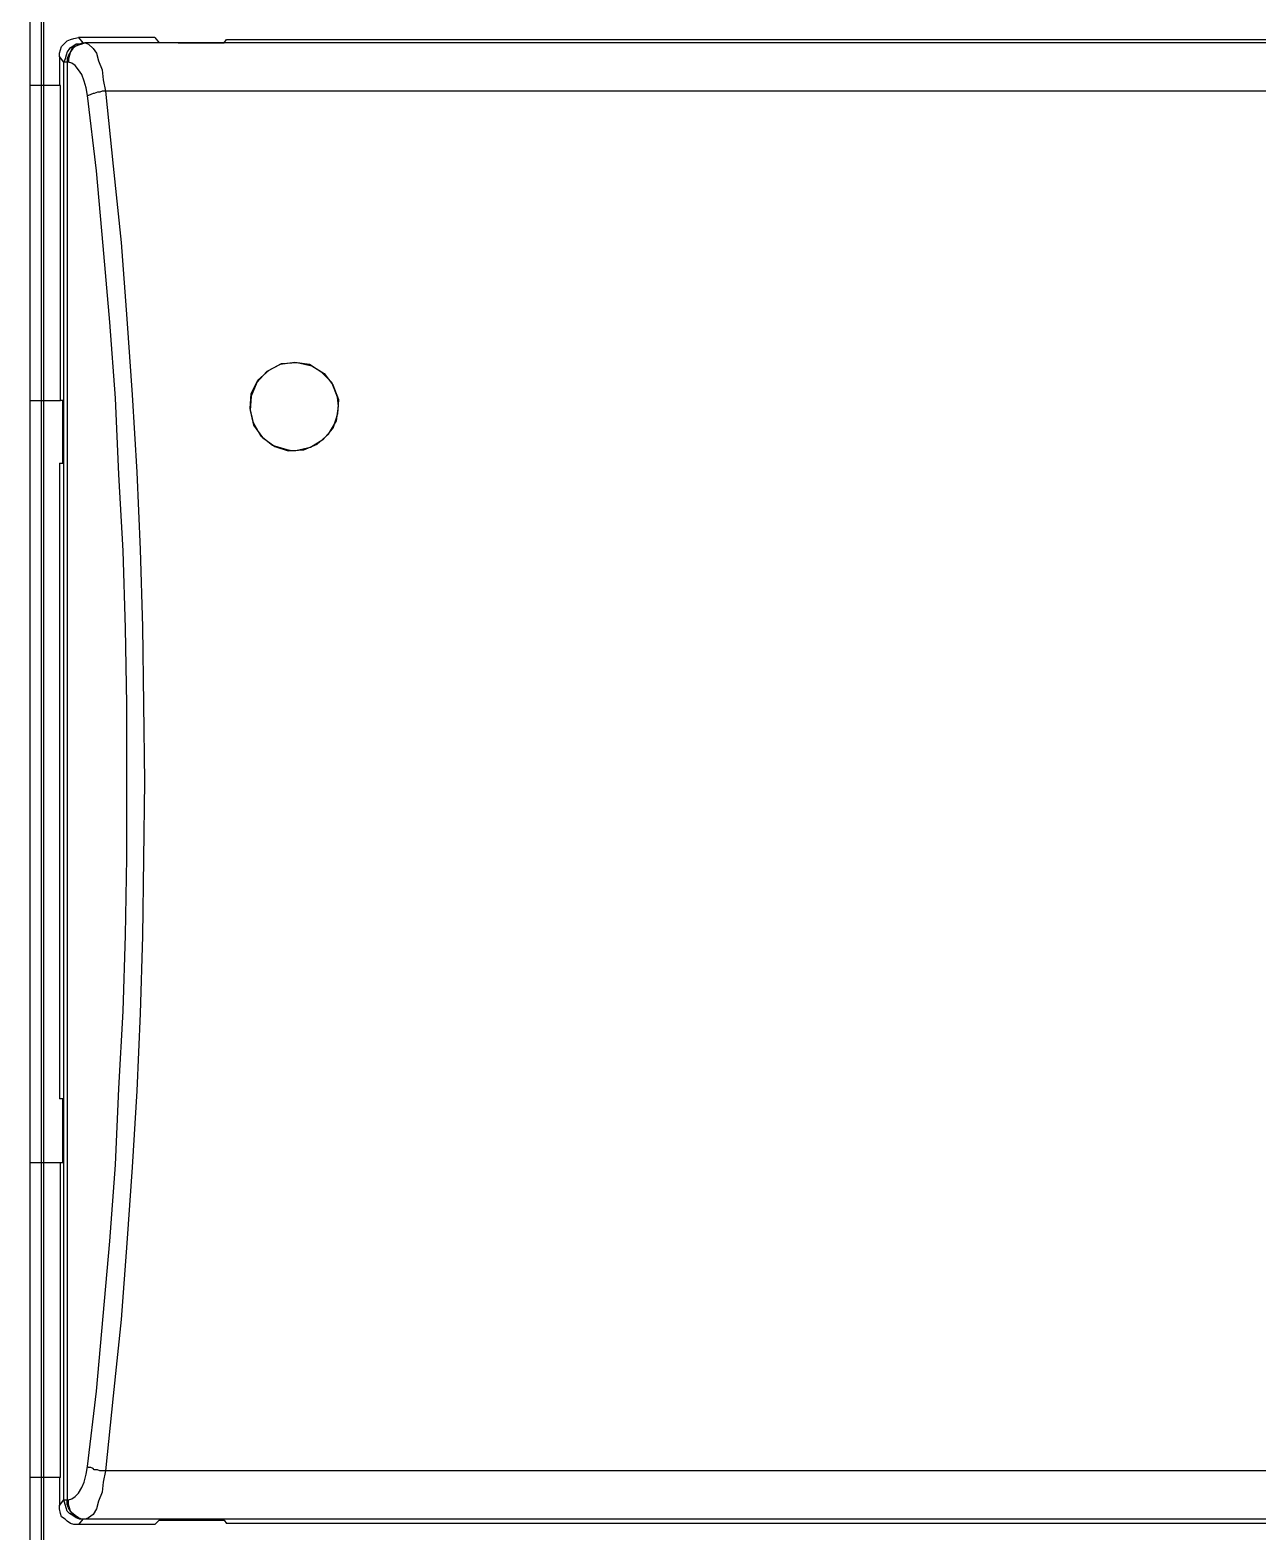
# Model space of a CAD drawing. Header units: centimetres. Extents: x -8.4 to 8.2, y -7.7 to 8.
# Drawn here: x -6.029 to -4.096, y 0.69 to 3.056 of the extents above; entities that cross this region are included whole.
import ezdxf

# ---------------------------------------------------------------- set-up
doc = ezdxf.new("R2010")
doc.units = ezdxf.units.CM
doc.header["$MEASUREMENT"] = 0
doc.layers.add('Layer 1', color=7, linetype='Continuous')

msp = doc.modelspace()

# ---------------------------------------------------------------- linework, layer by layer
at = {"layer": 'Layer 1', "lineweight": 25}
for points in [[(-6.02898, -1.68981), (-6.02898, -1.68981), (-6.02898, 5.45394), (-6.02898, 5.45394)], [(-6.01134, 5.4363), (-6.01134, 5.4363), (-6.01134, -1.67217), (-6.01134, -1.67217)], [(-6.00781, 5.43277), (-6.00781, 5.43277), (-6.00781, -1.66864), (-6.00781, -1.66864)]]:
    msp.add_open_spline(points, degree=3, dxfattribs=at)
at = {"layer": 'Layer 1', "color": 250, "lineweight": 25}
for points, knots in [([(-5.98276, 3.01429), (-5.98276, 3.01429), (-5.98276, 3.01958), (-5.98276, 3.01958), (-5.98276, 3.01958), (-5.98276, 3.01958), (-5.981, 3.02488), (-5.981, 3.02488), (-5.981, 3.02488), (-5.981, 3.02488), (-5.97923, 3.03017), (-5.97923, 3.03017), (-5.97923, 3.03017), (-5.97923, 3.03017), (-5.97394, 3.03547), (-5.97394, 3.03547), (-5.97394, 3.03547), (-5.97394, 3.03547), (-5.97041, 3.039), (-5.97041, 3.039), (-5.97041, 3.039), (-5.97041, 3.039), (-5.96511, 3.04076), (-5.96511, 3.04076), (-5.96511, 3.04076), (-5.96511, 3.04076), (-5.95982, 3.04253), (-5.95982, 3.04253), (-5.95982, 3.04253), (-5.95982, 3.04253), (-5.95275, 3.04429), (-5.95275, 3.04429)], [0, 0, 0, 0, 0.1111111, 0.1111111, 0.1111111, 0.1111111, 0.2222222, 0.2222222, 0.2222222, 0.2222222, 0.3333333, 0.3333333, 0.3333333, 0.3333333, 0.4444444, 0.4444444, 0.4444444, 0.4444444, 0.5555556, 0.5555556, 0.5555556, 0.5555556, 0.6666667, 0.6666667, 0.6666667, 0.6666667, 0.7777778, 0.7777778, 0.7777778, 0.7777778, 1, 1, 1, 1]), ([(-5.94569, 3.03547), (-5.94569, 3.03547), (-5.95099, 3.0337), (-5.95099, 3.0337), (-5.95099, 3.0337), (-5.95099, 3.0337), (-5.95628, 3.0337), (-5.95628, 3.0337), (-5.95628, 3.0337), (-5.95628, 3.0337), (-5.96158, 3.03017), (-5.96158, 3.03017), (-5.96158, 3.03017), (-5.96158, 3.03017), (-5.96688, 3.02664), (-5.96688, 3.02664), (-5.96688, 3.02664), (-5.96688, 3.02664), (-5.97041, 3.02135), (-5.97041, 3.02135), (-5.97041, 3.02135), (-5.97041, 3.02135), (-5.97217, 3.01605), (-5.97217, 3.01605), (-5.97217, 3.01605), (-5.97217, 3.01605), (-5.97394, 3.01075), (-5.97394, 3.01075), (-5.97394, 3.01075), (-5.97394, 3.01075), (-5.9757, 3.00546), (-5.9757, 3.00546)], [0, 0, 0, 0, 0.1111111, 0.1111111, 0.1111111, 0.1111111, 0.2222222, 0.2222222, 0.2222222, 0.2222222, 0.3333333, 0.3333333, 0.3333333, 0.3333333, 0.4444444, 0.4444444, 0.4444444, 0.4444444, 0.5555556, 0.5555556, 0.5555556, 0.5555556, 0.6666667, 0.6666667, 0.6666667, 0.6666667, 0.7777778, 0.7777778, 0.7777778, 0.7777778, 1, 1, 1, 1]), ([(-5.94393, 3.03547), (-5.94393, 3.03547), (-5.94922, 3.0337), (-5.94922, 3.0337), (-5.94922, 3.0337), (-5.94922, 3.0337), (-5.95452, 3.03194), (-5.95452, 3.03194), (-5.95452, 3.03194), (-5.95452, 3.03194), (-5.95805, 3.03017), (-5.95805, 3.03017), (-5.95805, 3.03017), (-5.95805, 3.03017), (-5.96335, 3.02664), (-5.96335, 3.02664), (-5.96335, 3.02664), (-5.96335, 3.02664), (-5.96511, 3.02135), (-5.96511, 3.02135), (-5.96511, 3.02135), (-5.96511, 3.02135), (-5.96864, 3.01605), (-5.96864, 3.01605), (-5.96864, 3.01605), (-5.96864, 3.01605), (-5.97041, 3.01075), (-5.97041, 3.01075), (-5.97041, 3.01075), (-5.97041, 3.01075), (-5.97041, 3.00546), (-5.97041, 3.00546)], [0, 0, 0, 0, 0.1111111, 0.1111111, 0.1111111, 0.1111111, 0.2222222, 0.2222222, 0.2222222, 0.2222222, 0.3333333, 0.3333333, 0.3333333, 0.3333333, 0.4444444, 0.4444444, 0.4444444, 0.4444444, 0.5555556, 0.5555556, 0.5555556, 0.5555556, 0.6666667, 0.6666667, 0.6666667, 0.6666667, 0.7777778, 0.7777778, 0.7777778, 0.7777778, 1, 1, 1, 1]), ([(-5.94216, 3.03547), (-5.94216, 3.03547), (-5.94746, 3.0337), (-5.94746, 3.0337), (-5.94746, 3.0337), (-5.94746, 3.0337), (-5.95275, 3.03194), (-5.95275, 3.03194), (-5.95275, 3.03194), (-5.95275, 3.03194), (-5.95805, 3.03017), (-5.95805, 3.03017), (-5.95805, 3.03017), (-5.95805, 3.03017), (-5.96158, 3.02664), (-5.96158, 3.02664), (-5.96158, 3.02664), (-5.96158, 3.02664), (-5.96511, 3.02135), (-5.96511, 3.02135), (-5.96511, 3.02135), (-5.96511, 3.02135), (-5.96688, 3.01605), (-5.96688, 3.01605), (-5.96688, 3.01605), (-5.96688, 3.01605), (-5.96864, 3.01075), (-5.96864, 3.01075), (-5.96864, 3.01075), (-5.96864, 3.01075), (-5.96864, 3.00546), (-5.96864, 3.00546)], [0, 0, 0, 0, 0.1111111, 0.1111111, 0.1111111, 0.1111111, 0.2222222, 0.2222222, 0.2222222, 0.2222222, 0.3333333, 0.3333333, 0.3333333, 0.3333333, 0.4444444, 0.4444444, 0.4444444, 0.4444444, 0.5555556, 0.5555556, 0.5555556, 0.5555556, 0.6666667, 0.6666667, 0.6666667, 0.6666667, 0.7777778, 0.7777778, 0.7777778, 0.7777778, 1, 1, 1, 1]), ([(-5.94569, 3.03547), (-5.94569, 3.03547), (-5.94569, 3.03547), (-5.94569, 3.03547), (-5.94569, 3.03547), (-5.94569, 3.03547), (-5.94393, 3.03547), (-5.94393, 3.03547)], [0, 0, 0, 0, 0.3333333, 0.3333333, 0.3333333, 0.3333333, 1, 1, 1, 1]), ([(-5.94216, 3.03547), (-5.94216, 3.03547), (-5.93687, 3.0337), (-5.93687, 3.0337), (-5.93687, 3.0337), (-5.93687, 3.0337), (-5.9298, 3.02664), (-5.9298, 3.02664), (-5.9298, 3.02664), (-5.9298, 3.02664), (-5.92451, 3.01958), (-5.92451, 3.01958), (-5.92451, 3.01958), (-5.92451, 3.01958), (-5.92098, 3.00723), (-5.92098, 3.00723), (-5.92098, 3.00723), (-5.92098, 3.00723), (-5.91568, 2.9931), (-5.91568, 2.9931), (-5.91568, 2.9931), (-5.91568, 2.9931), (-5.91392, 2.97721), (-5.91392, 2.97721), (-5.91392, 2.97721), (-5.91392, 2.97721), (-5.91039, 2.95957), (-5.91039, 2.95957)], [0, 0, 0, 0, 0.125, 0.125, 0.125, 0.125, 0.25, 0.25, 0.25, 0.25, 0.375, 0.375, 0.375, 0.375, 0.5, 0.5, 0.5, 0.5, 0.625, 0.625, 0.625, 0.625, 0.75, 0.75, 0.75, 0.75, 1, 1, 1, 1]), ([(-5.79565, 3.03547), (-5.79565, 3.03547), (-5.80271, 3.03547), (-5.80271, 3.03547), (-5.80271, 3.03547), (-5.80271, 3.03547), (-5.80801, 3.03547), (-5.80801, 3.03547), (-5.80801, 3.03547), (-5.80801, 3.03547), (-5.8133, 3.03547), (-5.8133, 3.03547), (-5.8133, 3.03547), (-5.8133, 3.03547), (-5.81683, 3.03547), (-5.81683, 3.03547), (-5.81683, 3.03547), (-5.81683, 3.03547), (-5.82036, 3.03547), (-5.82036, 3.03547), (-5.82036, 3.03547), (-5.82036, 3.03547), (-5.82389, 3.03547), (-5.82389, 3.03547), (-5.82389, 3.03547), (-5.82389, 3.03547), (-5.82566, 3.03547), (-5.82566, 3.03547)], [0, 0, 0, 0, 0.125, 0.125, 0.125, 0.125, 0.25, 0.25, 0.25, 0.25, 0.375, 0.375, 0.375, 0.375, 0.5, 0.5, 0.5, 0.5, 0.625, 0.625, 0.625, 0.625, 0.75, 0.75, 0.75, 0.75, 1, 1, 1, 1]), ([(-5.97041, 3.00546), (-5.97041, 3.00546), (-5.97217, 3.00546), (-5.97217, 3.00546), (-5.97217, 3.00546), (-5.97217, 3.00546), (-5.97394, 3.00546), (-5.97394, 3.00546), (-5.97394, 3.00546), (-5.97394, 3.00546), (-5.9757, 3.00546), (-5.9757, 3.00546)], [0, 0, 0, 0, 0.25, 0.25, 0.25, 0.25, 0.5, 0.5, 0.5, 0.5, 1, 1, 1, 1]), ([(-5.93863, 2.9525), (-5.93863, 2.9525), (-5.9404, 2.96486), (-5.9404, 2.96486), (-5.9404, 2.96486), (-5.9404, 2.96486), (-5.94393, 2.97545), (-5.94393, 2.97545), (-5.94393, 2.97545), (-5.94393, 2.97545), (-5.94746, 2.98604), (-5.94746, 2.98604), (-5.94746, 2.98604), (-5.94746, 2.98604), (-5.95275, 2.9931), (-5.95275, 2.9931), (-5.95275, 2.9931), (-5.95275, 2.9931), (-5.95805, 3.00016), (-5.95805, 3.00016), (-5.95805, 3.00016), (-5.95805, 3.00016), (-5.96335, 3.00369), (-5.96335, 3.00369), (-5.96335, 3.00369), (-5.96335, 3.00369), (-5.96864, 3.00546), (-5.96864, 3.00546)], [0, 0, 0, 0, 0.125, 0.125, 0.125, 0.125, 0.25, 0.25, 0.25, 0.25, 0.375, 0.375, 0.375, 0.375, 0.5, 0.5, 0.5, 0.5, 0.625, 0.625, 0.625, 0.625, 0.75, 0.75, 0.75, 0.75, 1, 1, 1, 1]), ([(-5.91039, 2.95957), (-5.91039, 2.95957), (-5.91568, 2.95957), (-5.91568, 2.95957), (-5.91568, 2.95957), (-5.91568, 2.95957), (-5.91922, 2.9578), (-5.91922, 2.9578), (-5.91922, 2.9578), (-5.91922, 2.9578), (-5.92274, 2.9578), (-5.92274, 2.9578), (-5.92274, 2.9578), (-5.92274, 2.9578), (-5.92804, 2.95603), (-5.92804, 2.95603), (-5.92804, 2.95603), (-5.92804, 2.95603), (-5.9298, 2.95603), (-5.9298, 2.95603), (-5.9298, 2.95603), (-5.9298, 2.95603), (-5.93334, 2.95427), (-5.93334, 2.95427), (-5.93334, 2.95427), (-5.93334, 2.95427), (-5.93687, 2.9525), (-5.93687, 2.9525), (-5.93687, 2.9525), (-5.93687, 2.9525), (-5.93863, 2.9525), (-5.93863, 2.9525)], [0, 0, 0, 0, 0.1111111, 0.1111111, 0.1111111, 0.1111111, 0.2222222, 0.2222222, 0.2222222, 0.2222222, 0.3333333, 0.3333333, 0.3333333, 0.3333333, 0.4444444, 0.4444444, 0.4444444, 0.4444444, 0.5555556, 0.5555556, 0.5555556, 0.5555556, 0.6666667, 0.6666667, 0.6666667, 0.6666667, 0.7777778, 0.7777778, 0.7777778, 0.7777778, 1, 1, 1, 1]), ([(-5.91039, 2.95957), (-5.91039, 2.95957), (-5.89803, 2.84129), (-5.89803, 2.84129), (-5.89803, 2.84129), (-5.89803, 2.84129), (-5.88568, 2.72126), (-5.88568, 2.72126), (-5.88568, 2.72126), (-5.88568, 2.72126), (-5.87685, 2.60123), (-5.87685, 2.60123), (-5.87685, 2.60123), (-5.87685, 2.60123), (-5.86802, 2.48119), (-5.86802, 2.48119), (-5.86802, 2.48119), (-5.86802, 2.48119), (-5.86096, 2.35939), (-5.86096, 2.35939), (-5.86096, 2.35939), (-5.86096, 2.35939), (-5.85567, 2.23759), (-5.85567, 2.23759), (-5.85567, 2.23759), (-5.85567, 2.23759), (-5.85214, 2.11579), (-5.85214, 2.11579), (-5.85214, 2.11579), (-5.85214, 2.11579), (-5.85037, 1.99399), (-5.85037, 1.99399), (-5.85037, 1.99399), (-5.85037, 1.99399), (-5.84861, 1.87218), (-5.84861, 1.87218), (-5.84861, 1.87218), (-5.84861, 1.87218), (-5.85037, 1.75039), (-5.85037, 1.75039), (-5.85037, 1.75039), (-5.85037, 1.75039), (-5.85214, 1.62859), (-5.85214, 1.62859), (-5.85214, 1.62859), (-5.85214, 1.62859), (-5.85567, 1.50678), (-5.85567, 1.50678), (-5.85567, 1.50678), (-5.85567, 1.50678), (-5.86096, 1.38499), (-5.86096, 1.38499), (-5.86096, 1.38499), (-5.86096, 1.38499), (-5.86802, 1.26495), (-5.86802, 1.26495), (-5.86802, 1.26495), (-5.86802, 1.26495), (-5.87685, 1.14491), (-5.87685, 1.14491), (-5.87685, 1.14491), (-5.87685, 1.14491), (-5.88568, 1.02488), (-5.88568, 1.02488), (-5.88568, 1.02488), (-5.88568, 1.02488), (-5.89803, 0.90484), (-5.89803, 0.90484), (-5.89803, 0.90484), (-5.89803, 0.90484), (-5.91039, 0.78657), (-5.91039, 0.78657)], [0, 0, 0, 0, 0.0526316, 0.0526316, 0.0526316, 0.0526316, 0.1052632, 0.1052632, 0.1052632, 0.1052632, 0.1578947, 0.1578947, 0.1578947, 0.1578947, 0.2105263, 0.2105263, 0.2105263, 0.2105263, 0.2631579, 0.2631579, 0.2631579, 0.2631579, 0.3157895, 0.3157895, 0.3157895, 0.3157895, 0.3684211, 0.3684211, 0.3684211, 0.3684211, 0.4210526, 0.4210526, 0.4210526, 0.4210526, 0.4736842, 0.4736842, 0.4736842, 0.4736842, 0.5263158, 0.5263158, 0.5263158, 0.5263158, 0.5789474, 0.5789474, 0.5789474, 0.5789474, 0.6315789, 0.6315789, 0.6315789, 0.6315789, 0.6842105, 0.6842105, 0.6842105, 0.6842105, 0.7368421, 0.7368421, 0.7368421, 0.7368421, 0.7894737, 0.7894737, 0.7894737, 0.7894737, 0.8421053, 0.8421053, 0.8421053, 0.8421053, 0.8947368, 0.8947368, 0.8947368, 0.8947368, 1, 1, 1, 1]), ([(-5.93863, 0.79363), (-5.93863, 0.79363), (-5.92451, 0.9119), (-5.92451, 0.9119), (-5.92451, 0.9119), (-5.92451, 0.9119), (-5.91392, 1.03017), (-5.91392, 1.03017), (-5.91392, 1.03017), (-5.91392, 1.03017), (-5.90333, 1.14845), (-5.90333, 1.14845), (-5.90333, 1.14845), (-5.90333, 1.14845), (-5.8945, 1.26848), (-5.8945, 1.26848), (-5.8945, 1.26848), (-5.8945, 1.26848), (-5.8892, 1.38851), (-5.8892, 1.38851), (-5.8892, 1.38851), (-5.8892, 1.38851), (-5.88214, 1.51032), (-5.88214, 1.51032), (-5.88214, 1.51032), (-5.88214, 1.51032), (-5.87862, 1.63035), (-5.87862, 1.63035), (-5.87862, 1.63035), (-5.87862, 1.63035), (-5.87685, 1.75215), (-5.87685, 1.75215), (-5.87685, 1.75215), (-5.87685, 1.75215), (-5.87685, 1.87218), (-5.87685, 1.87218), (-5.87685, 1.87218), (-5.87685, 1.87218), (-5.87685, 1.99399), (-5.87685, 1.99399), (-5.87685, 1.99399), (-5.87685, 1.99399), (-5.87862, 2.11402), (-5.87862, 2.11402), (-5.87862, 2.11402), (-5.87862, 2.11402), (-5.88214, 2.23582), (-5.88214, 2.23582), (-5.88214, 2.23582), (-5.88214, 2.23582), (-5.8892, 2.35586), (-5.8892, 2.35586), (-5.8892, 2.35586), (-5.8892, 2.35586), (-5.8945, 2.47589), (-5.8945, 2.47589), (-5.8945, 2.47589), (-5.8945, 2.47589), (-5.90333, 2.59593), (-5.90333, 2.59593), (-5.90333, 2.59593), (-5.90333, 2.59593), (-5.91392, 2.71596), (-5.91392, 2.71596), (-5.91392, 2.71596), (-5.91392, 2.71596), (-5.92451, 2.83423), (-5.92451, 2.83423), (-5.92451, 2.83423), (-5.92451, 2.83423), (-5.93863, 2.9525), (-5.93863, 2.9525)], [0, 0, 0, 0, 0.0526316, 0.0526316, 0.0526316, 0.0526316, 0.1052632, 0.1052632, 0.1052632, 0.1052632, 0.1578947, 0.1578947, 0.1578947, 0.1578947, 0.2105263, 0.2105263, 0.2105263, 0.2105263, 0.2631579, 0.2631579, 0.2631579, 0.2631579, 0.3157895, 0.3157895, 0.3157895, 0.3157895, 0.3684211, 0.3684211, 0.3684211, 0.3684211, 0.4210526, 0.4210526, 0.4210526, 0.4210526, 0.4736842, 0.4736842, 0.4736842, 0.4736842, 0.5263158, 0.5263158, 0.5263158, 0.5263158, 0.5789474, 0.5789474, 0.5789474, 0.5789474, 0.6315789, 0.6315789, 0.6315789, 0.6315789, 0.6842105, 0.6842105, 0.6842105, 0.6842105, 0.7368421, 0.7368421, 0.7368421, 0.7368421, 0.7894737, 0.7894737, 0.7894737, 0.7894737, 0.8421053, 0.8421053, 0.8421053, 0.8421053, 0.8947368, 0.8947368, 0.8947368, 0.8947368, 1, 1, 1, 1]), ([(-5.6103, 2.39293), (-5.6103, 2.39293), (-5.58735, 2.39822), (-5.58735, 2.39822), (-5.58735, 2.39822), (-5.58735, 2.39822), (-5.56794, 2.41058), (-5.56794, 2.41058), (-5.56794, 2.41058), (-5.56794, 2.41058), (-5.55205, 2.42823), (-5.55205, 2.42823), (-5.55205, 2.42823), (-5.55205, 2.42823), (-5.54499, 2.45118), (-5.54499, 2.45118), (-5.54499, 2.45118), (-5.54499, 2.45118), (-5.54322, 2.47413), (-5.54322, 2.47413), (-5.54322, 2.47413), (-5.54322, 2.47413), (-5.55205, 2.49708), (-5.55205, 2.49708), (-5.55205, 2.49708), (-5.55205, 2.49708), (-5.56617, 2.51473), (-5.56617, 2.51473), (-5.56617, 2.51473), (-5.56617, 2.51473), (-5.58559, 2.52708), (-5.58559, 2.52708), (-5.58559, 2.52708), (-5.58559, 2.52708), (-5.60854, 2.53238), (-5.60854, 2.53238), (-5.60854, 2.53238), (-5.60854, 2.53238), (-5.63325, 2.53062), (-5.63325, 2.53062), (-5.63325, 2.53062), (-5.63325, 2.53062), (-5.65267, 2.52002), (-5.65267, 2.52002), (-5.65267, 2.52002), (-5.65267, 2.52002), (-5.67032, 2.50414), (-5.67032, 2.50414), (-5.67032, 2.50414), (-5.67032, 2.50414), (-5.68091, 2.48296), (-5.68091, 2.48296), (-5.68091, 2.48296), (-5.68091, 2.48296), (-5.68267, 2.46), (-5.68267, 2.46), (-5.68267, 2.46), (-5.68267, 2.46), (-5.67738, 2.43706), (-5.67738, 2.43706), (-5.67738, 2.43706), (-5.67738, 2.43706), (-5.66502, 2.41588), (-5.66502, 2.41588), (-5.66502, 2.41588), (-5.66502, 2.41588), (-5.64737, 2.40175), (-5.64737, 2.40175), (-5.64737, 2.40175), (-5.64737, 2.40175), (-5.62442, 2.39469), (-5.62442, 2.39469), (-5.62442, 2.39469), (-5.62442, 2.39469), (-5.61736, 2.39293), (-5.61736, 2.39293), (-5.61736, 2.39293), (-5.61736, 2.39293), (-5.6103, 2.39293), (-5.6103, 2.39293)], [0, 0, 0, 0, 0.047619, 0.047619, 0.047619, 0.047619, 0.0952381, 0.0952381, 0.0952381, 0.0952381, 0.1428571, 0.1428571, 0.1428571, 0.1428571, 0.1904762, 0.1904762, 0.1904762, 0.1904762, 0.2380952, 0.2380952, 0.2380952, 0.2380952, 0.2857143, 0.2857143, 0.2857143, 0.2857143, 0.3333333, 0.3333333, 0.3333333, 0.3333333, 0.3809524, 0.3809524, 0.3809524, 0.3809524, 0.4285714, 0.4285714, 0.4285714, 0.4285714, 0.4761905, 0.4761905, 0.4761905, 0.4761905, 0.5238095, 0.5238095, 0.5238095, 0.5238095, 0.5714286, 0.5714286, 0.5714286, 0.5714286, 0.6190476, 0.6190476, 0.6190476, 0.6190476, 0.6666667, 0.6666667, 0.6666667, 0.6666667, 0.7142857, 0.7142857, 0.7142857, 0.7142857, 0.7619048, 0.7619048, 0.7619048, 0.7619048, 0.8095238, 0.8095238, 0.8095238, 0.8095238, 0.8571429, 0.8571429, 0.8571429, 0.8571429, 0.9047619, 0.9047619, 0.9047619, 0.9047619, 1, 1, 1, 1]), ([(-5.54322, 2.46354), (-5.54322, 2.46354), (-5.54676, 2.44059), (-5.54676, 2.44059), (-5.54676, 2.44059), (-5.54676, 2.44059), (-5.55911, 2.41941), (-5.55911, 2.41941), (-5.55911, 2.41941), (-5.55911, 2.41941), (-5.57676, 2.40352), (-5.57676, 2.40352), (-5.57676, 2.40352), (-5.57676, 2.40352), (-5.59794, 2.39469), (-5.59794, 2.39469), (-5.59794, 2.39469), (-5.59794, 2.39469), (-5.62266, 2.39293), (-5.62266, 2.39293), (-5.62266, 2.39293), (-5.62266, 2.39293), (-5.64384, 2.39999), (-5.64384, 2.39999), (-5.64384, 2.39999), (-5.64384, 2.39999), (-5.66326, 2.41411), (-5.66326, 2.41411), (-5.66326, 2.41411), (-5.66326, 2.41411), (-5.67738, 2.43353), (-5.67738, 2.43353), (-5.67738, 2.43353), (-5.67738, 2.43353), (-5.68267, 2.45648), (-5.68267, 2.45648), (-5.68267, 2.45648), (-5.68267, 2.45648), (-5.68091, 2.47942), (-5.68091, 2.47942), (-5.68091, 2.47942), (-5.68091, 2.47942), (-5.67208, 2.5006), (-5.67208, 2.5006), (-5.67208, 2.5006), (-5.67208, 2.5006), (-5.6562, 2.51826), (-5.6562, 2.51826), (-5.6562, 2.51826), (-5.6562, 2.51826), (-5.63501, 2.52885), (-5.63501, 2.52885), (-5.63501, 2.52885), (-5.63501, 2.52885), (-5.61206, 2.53238), (-5.61206, 2.53238), (-5.61206, 2.53238), (-5.61206, 2.53238), (-5.58912, 2.52885), (-5.58912, 2.52885), (-5.58912, 2.52885), (-5.58912, 2.52885), (-5.5697, 2.51649), (-5.5697, 2.51649), (-5.5697, 2.51649), (-5.5697, 2.51649), (-5.55382, 2.5006), (-5.55382, 2.5006), (-5.55382, 2.5006), (-5.55382, 2.5006), (-5.54499, 2.47766), (-5.54499, 2.47766), (-5.54499, 2.47766), (-5.54499, 2.47766), (-5.54322, 2.46354), (-5.54322, 2.46354)], [0, 0, 0, 0, 0.05, 0.05, 0.05, 0.05, 0.1, 0.1, 0.1, 0.1, 0.15, 0.15, 0.15, 0.15, 0.2, 0.2, 0.2, 0.2, 0.25, 0.25, 0.25, 0.25, 0.3, 0.3, 0.3, 0.3, 0.35, 0.35, 0.35, 0.35, 0.4, 0.4, 0.4, 0.4, 0.45, 0.45, 0.45, 0.45, 0.5, 0.5, 0.5, 0.5, 0.55, 0.55, 0.55, 0.55, 0.6, 0.6, 0.6, 0.6, 0.65, 0.65, 0.65, 0.65, 0.7, 0.7, 0.7, 0.7, 0.75, 0.75, 0.75, 0.75, 0.8, 0.8, 0.8, 0.8, 0.85, 0.85, 0.85, 0.85, 0.9, 0.9, 0.9, 0.9, 1, 1, 1, 1]), ([(-5.96864, 0.74068), (-5.96864, 0.74068), (-5.96335, 0.74245), (-5.96335, 0.74245), (-5.96335, 0.74245), (-5.96335, 0.74245), (-5.95805, 0.74597), (-5.95805, 0.74597), (-5.95805, 0.74597), (-5.95805, 0.74597), (-5.95275, 0.75127), (-5.95275, 0.75127), (-5.95275, 0.75127), (-5.95275, 0.75127), (-5.94746, 0.76009), (-5.94746, 0.76009), (-5.94746, 0.76009), (-5.94746, 0.76009), (-5.94393, 0.76892), (-5.94393, 0.76892), (-5.94393, 0.76892), (-5.94393, 0.76892), (-5.9404, 0.78128), (-5.9404, 0.78128), (-5.9404, 0.78128), (-5.9404, 0.78128), (-5.93863, 0.79363), (-5.93863, 0.79363)], [0, 0, 0, 0, 0.125, 0.125, 0.125, 0.125, 0.25, 0.25, 0.25, 0.25, 0.375, 0.375, 0.375, 0.375, 0.5, 0.5, 0.5, 0.5, 0.625, 0.625, 0.625, 0.625, 0.75, 0.75, 0.75, 0.75, 1, 1, 1, 1]), ([(-5.91039, 0.78657), (-5.91039, 0.78657), (-5.91392, 0.76892), (-5.91392, 0.76892), (-5.91392, 0.76892), (-5.91392, 0.76892), (-5.91568, 0.75303), (-5.91568, 0.75303), (-5.91568, 0.75303), (-5.91568, 0.75303), (-5.92098, 0.73891), (-5.92098, 0.73891), (-5.92098, 0.73891), (-5.92098, 0.73891), (-5.92451, 0.72656), (-5.92451, 0.72656), (-5.92451, 0.72656), (-5.92451, 0.72656), (-5.9298, 0.71773), (-5.9298, 0.71773), (-5.9298, 0.71773), (-5.9298, 0.71773), (-5.93687, 0.71243), (-5.93687, 0.71243), (-5.93687, 0.71243), (-5.93687, 0.71243), (-5.94216, 0.71067), (-5.94216, 0.71067)], [0, 0, 0, 0, 0.125, 0.125, 0.125, 0.125, 0.25, 0.25, 0.25, 0.25, 0.375, 0.375, 0.375, 0.375, 0.5, 0.5, 0.5, 0.5, 0.625, 0.625, 0.625, 0.625, 0.75, 0.75, 0.75, 0.75, 1, 1, 1, 1]), ([(-5.91039, 0.78657), (-5.91039, 0.78657), (-5.91568, 0.78657), (-5.91568, 0.78657), (-5.91568, 0.78657), (-5.91568, 0.78657), (-5.91922, 0.78657), (-5.91922, 0.78657), (-5.91922, 0.78657), (-5.91922, 0.78657), (-5.92274, 0.78834), (-5.92274, 0.78834), (-5.92274, 0.78834), (-5.92274, 0.78834), (-5.92804, 0.78834), (-5.92804, 0.78834), (-5.92804, 0.78834), (-5.92804, 0.78834), (-5.9298, 0.79011), (-5.9298, 0.79011), (-5.9298, 0.79011), (-5.9298, 0.79011), (-5.93334, 0.79187), (-5.93334, 0.79187), (-5.93334, 0.79187), (-5.93334, 0.79187), (-5.93687, 0.79187), (-5.93687, 0.79187), (-5.93687, 0.79187), (-5.93687, 0.79187), (-5.93863, 0.79363), (-5.93863, 0.79363)], [0, 0, 0, 0, 0.1111111, 0.1111111, 0.1111111, 0.1111111, 0.2222222, 0.2222222, 0.2222222, 0.2222222, 0.3333333, 0.3333333, 0.3333333, 0.3333333, 0.4444444, 0.4444444, 0.4444444, 0.4444444, 0.5555556, 0.5555556, 0.5555556, 0.5555556, 0.6666667, 0.6666667, 0.6666667, 0.6666667, 0.7777778, 0.7777778, 0.7777778, 0.7777778, 1, 1, 1, 1]), ([(-5.94569, 0.71067), (-5.94569, 0.71067), (-5.95099, 0.71067), (-5.95099, 0.71067), (-5.95099, 0.71067), (-5.95099, 0.71067), (-5.95628, 0.71243), (-5.95628, 0.71243), (-5.95628, 0.71243), (-5.95628, 0.71243), (-5.96158, 0.71597), (-5.96158, 0.71597), (-5.96158, 0.71597), (-5.96158, 0.71597), (-5.96688, 0.7195), (-5.96688, 0.7195), (-5.96688, 0.7195), (-5.96688, 0.7195), (-5.97041, 0.72303), (-5.97041, 0.72303), (-5.97041, 0.72303), (-5.97041, 0.72303), (-5.97217, 0.72832), (-5.97217, 0.72832), (-5.97217, 0.72832), (-5.97217, 0.72832), (-5.97394, 0.73362), (-5.97394, 0.73362), (-5.97394, 0.73362), (-5.97394, 0.73362), (-5.9757, 0.74068), (-5.9757, 0.74068)], [0, 0, 0, 0, 0.1111111, 0.1111111, 0.1111111, 0.1111111, 0.2222222, 0.2222222, 0.2222222, 0.2222222, 0.3333333, 0.3333333, 0.3333333, 0.3333333, 0.4444444, 0.4444444, 0.4444444, 0.4444444, 0.5555556, 0.5555556, 0.5555556, 0.5555556, 0.6666667, 0.6666667, 0.6666667, 0.6666667, 0.7777778, 0.7777778, 0.7777778, 0.7777778, 1, 1, 1, 1]), ([(-5.9757, 0.74068), (-5.9757, 0.74068), (-5.97394, 0.74068), (-5.97394, 0.74068), (-5.97394, 0.74068), (-5.97394, 0.74068), (-5.97217, 0.74068), (-5.97217, 0.74068), (-5.97217, 0.74068), (-5.97217, 0.74068), (-5.97041, 0.74068), (-5.97041, 0.74068)], [0, 0, 0, 0, 0.25, 0.25, 0.25, 0.25, 0.5, 0.5, 0.5, 0.5, 1, 1, 1, 1]), ([(-5.94393, 0.71067), (-5.94393, 0.71067), (-5.94922, 0.71067), (-5.94922, 0.71067), (-5.94922, 0.71067), (-5.94922, 0.71067), (-5.95452, 0.71243), (-5.95452, 0.71243), (-5.95452, 0.71243), (-5.95452, 0.71243), (-5.95805, 0.71597), (-5.95805, 0.71597), (-5.95805, 0.71597), (-5.95805, 0.71597), (-5.96335, 0.7195), (-5.96335, 0.7195), (-5.96335, 0.7195), (-5.96335, 0.7195), (-5.96511, 0.72303), (-5.96511, 0.72303), (-5.96511, 0.72303), (-5.96511, 0.72303), (-5.96864, 0.72832), (-5.96864, 0.72832), (-5.96864, 0.72832), (-5.96864, 0.72832), (-5.97041, 0.73362), (-5.97041, 0.73362), (-5.97041, 0.73362), (-5.97041, 0.73362), (-5.97041, 0.74068), (-5.97041, 0.74068)], [0, 0, 0, 0, 0.1111111, 0.1111111, 0.1111111, 0.1111111, 0.2222222, 0.2222222, 0.2222222, 0.2222222, 0.3333333, 0.3333333, 0.3333333, 0.3333333, 0.4444444, 0.4444444, 0.4444444, 0.4444444, 0.5555556, 0.5555556, 0.5555556, 0.5555556, 0.6666667, 0.6666667, 0.6666667, 0.6666667, 0.7777778, 0.7777778, 0.7777778, 0.7777778, 1, 1, 1, 1]), ([(-5.94216, 0.71067), (-5.94216, 0.71067), (-5.94746, 0.71067), (-5.94746, 0.71067), (-5.94746, 0.71067), (-5.94746, 0.71067), (-5.95275, 0.71243), (-5.95275, 0.71243), (-5.95275, 0.71243), (-5.95275, 0.71243), (-5.95805, 0.71597), (-5.95805, 0.71597), (-5.95805, 0.71597), (-5.95805, 0.71597), (-5.96158, 0.7195), (-5.96158, 0.7195), (-5.96158, 0.7195), (-5.96158, 0.7195), (-5.96511, 0.72303), (-5.96511, 0.72303), (-5.96511, 0.72303), (-5.96511, 0.72303), (-5.96688, 0.72832), (-5.96688, 0.72832), (-5.96688, 0.72832), (-5.96688, 0.72832), (-5.96864, 0.73362), (-5.96864, 0.73362), (-5.96864, 0.73362), (-5.96864, 0.73362), (-5.96864, 0.74068), (-5.96864, 0.74068)], [0, 0, 0, 0, 0.1111111, 0.1111111, 0.1111111, 0.1111111, 0.2222222, 0.2222222, 0.2222222, 0.2222222, 0.3333333, 0.3333333, 0.3333333, 0.3333333, 0.4444444, 0.4444444, 0.4444444, 0.4444444, 0.5555556, 0.5555556, 0.5555556, 0.5555556, 0.6666667, 0.6666667, 0.6666667, 0.6666667, 0.7777778, 0.7777778, 0.7777778, 0.7777778, 1, 1, 1, 1]), ([(-5.95275, 0.70185), (-5.95275, 0.70185), (-5.95982, 0.70185), (-5.95982, 0.70185), (-5.95982, 0.70185), (-5.95982, 0.70185), (-5.96511, 0.70361), (-5.96511, 0.70361), (-5.96511, 0.70361), (-5.96511, 0.70361), (-5.97041, 0.70714), (-5.97041, 0.70714), (-5.97041, 0.70714), (-5.97041, 0.70714), (-5.97394, 0.71067), (-5.97394, 0.71067), (-5.97394, 0.71067), (-5.97394, 0.71067), (-5.97923, 0.7142), (-5.97923, 0.7142), (-5.97923, 0.7142), (-5.97923, 0.7142), (-5.981, 0.7195), (-5.981, 0.7195), (-5.981, 0.7195), (-5.981, 0.7195), (-5.98276, 0.72656), (-5.98276, 0.72656), (-5.98276, 0.72656), (-5.98276, 0.72656), (-5.98276, 0.73185), (-5.98276, 0.73185)], [0, 0, 0, 0, 0.1111111, 0.1111111, 0.1111111, 0.1111111, 0.2222222, 0.2222222, 0.2222222, 0.2222222, 0.3333333, 0.3333333, 0.3333333, 0.3333333, 0.4444444, 0.4444444, 0.4444444, 0.4444444, 0.5555556, 0.5555556, 0.5555556, 0.5555556, 0.6666667, 0.6666667, 0.6666667, 0.6666667, 0.7777778, 0.7777778, 0.7777778, 0.7777778, 1, 1, 1, 1]), ([(-5.94393, 0.71067), (-5.94393, 0.71067), (-5.94393, 0.71067), (-5.94393, 0.71067), (-5.94393, 0.71067), (-5.94393, 0.71067), (-5.94569, 0.71067), (-5.94569, 0.71067)], [0, 0, 0, 0, 0.3333333, 0.3333333, 0.3333333, 0.3333333, 1, 1, 1, 1]), ([(-5.82566, 0.70891), (-5.82566, 0.70891), (-5.82566, 0.70891), (-5.82566, 0.70891), (-5.82566, 0.70891), (-5.82566, 0.70891), (-5.82389, 0.70891), (-5.82389, 0.70891), (-5.82389, 0.70891), (-5.82389, 0.70891), (-5.82036, 0.70891), (-5.82036, 0.70891), (-5.82036, 0.70891), (-5.82036, 0.70891), (-5.81683, 0.70891), (-5.81683, 0.70891), (-5.81683, 0.70891), (-5.81683, 0.70891), (-5.8133, 0.70891), (-5.8133, 0.70891), (-5.8133, 0.70891), (-5.8133, 0.70891), (-5.80801, 0.70891), (-5.80801, 0.70891), (-5.80801, 0.70891), (-5.80801, 0.70891), (-5.80271, 0.70891), (-5.80271, 0.70891), (-5.80271, 0.70891), (-5.80271, 0.70891), (-5.79565, 0.70891), (-5.79565, 0.70891)], [0, 0, 0, 0, 0.1111111, 0.1111111, 0.1111111, 0.1111111, 0.2222222, 0.2222222, 0.2222222, 0.2222222, 0.3333333, 0.3333333, 0.3333333, 0.3333333, 0.4444444, 0.4444444, 0.4444444, 0.4444444, 0.5555556, 0.5555556, 0.5555556, 0.5555556, 0.6666667, 0.6666667, 0.6666667, 0.6666667, 0.7777778, 0.7777778, 0.7777778, 0.7777778, 1, 1, 1, 1])]:
    msp.add_open_spline(points, degree=3, knots=knots, dxfattribs=at)
for points in [[(-5.95275, 3.04429), (-5.95275, 3.04429), (-5.94569, 3.03547), (-5.94569, 3.03547)], [(-5.83272, 3.04429), (-5.83272, 3.04429), (-5.95275, 3.04429), (-5.95275, 3.04429)], [(-5.94393, 3.03547), (-5.94393, 3.03547), (-5.94216, 3.03547), (-5.94216, 3.03547)], [(-2.24226, 3.03547), (-2.24226, 3.03547), (-5.94216, 3.03547), (-5.94216, 3.03547)], [(-5.83272, 3.04429), (-5.83272, 3.04429), (-5.82566, 3.03547), (-5.82566, 3.03547)], [(-5.79565, 3.03547), (-5.79565, 3.03547), (-5.72327, 3.03547), (-5.72327, 3.03547)], [(-5.72327, 3.03547), (-5.72327, 3.03547), (-5.71975, 3.04076), (-5.71975, 3.04076)], [(-5.71975, 3.04076), (-5.71975, 3.04076), (-2.46467, 3.04076), (-2.46467, 3.04076)], [(-5.9757, 3.00546), (-5.9757, 3.00546), (-5.98276, 3.01429), (-5.98276, 3.01429)], [(-5.98276, 3.01429), (-5.98276, 3.01429), (-5.98276, 2.96839), (-5.98276, 2.96839)], [(-5.9757, 0.74068), (-5.9757, 0.74068), (-5.9757, 3.00546), (-5.9757, 3.00546)], [(-5.96864, 3.00546), (-5.96864, 3.00546), (-5.97041, 3.00546), (-5.97041, 3.00546)], [(-5.97041, 3.00546), (-5.97041, 3.00546), (-5.97041, 0.74068), (-5.97041, 0.74068)], [(-5.981, 2.96839), (-5.981, 2.96839), (-6.02897, 2.96839), (-6.02897, 2.96839)], [(-5.981, 2.47236), (-5.981, 2.47236), (-5.981, 2.96839), (-5.981, 2.96839)], [(-2.27403, 2.95957), (-2.27403, 2.95957), (-5.91039, 2.95957), (-5.91039, 2.95957)], [(-6.02897, 2.47236), (-6.02897, 2.47236), (-5.981, 2.47236), (-5.981, 2.47236)], [(-5.97747, 2.47236), (-5.97747, 2.47236), (-5.981, 2.47236), (-5.981, 2.47236)], [(-5.97747, 2.37351), (-5.97747, 2.37351), (-5.97747, 2.47236), (-5.97747, 2.47236)], [(-5.98276, 2.37351), (-5.98276, 2.37351), (-5.98276, 1.37263), (-5.98276, 1.37263)], [(-5.98276, 2.37351), (-5.98276, 2.37351), (-5.97747, 2.37351), (-5.97747, 2.37351)], [(-5.97747, 1.37263), (-5.97747, 1.37263), (-5.98276, 1.37263), (-5.98276, 1.37263)], [(-5.97747, 1.27201), (-5.97747, 1.27201), (-5.97747, 1.37263), (-5.97747, 1.37263)], [(-6.02897, 1.27201), (-6.02897, 1.27201), (-5.981, 1.27201), (-5.981, 1.27201)], [(-5.981, 0.77598), (-5.981, 0.77598), (-5.981, 1.27201), (-5.981, 1.27201)], [(-5.981, 1.27201), (-5.981, 1.27201), (-5.97747, 1.27201), (-5.97747, 1.27201)], [(-2.27403, 0.78657), (-2.27403, 0.78657), (-5.91039, 0.78657), (-5.91039, 0.78657)], [(-5.981, 0.77598), (-5.981, 0.77598), (-6.02897, 0.77598), (-6.02897, 0.77598)], [(-5.98276, 0.77598), (-5.98276, 0.77598), (-5.98276, 0.73185), (-5.98276, 0.73185)], [(-5.98276, 0.73185), (-5.98276, 0.73185), (-5.9757, 0.74068), (-5.9757, 0.74068)], [(-5.97041, 0.74068), (-5.97041, 0.74068), (-5.96864, 0.74068), (-5.96864, 0.74068)], [(-5.94569, 0.71067), (-5.94569, 0.71067), (-5.95275, 0.70185), (-5.95275, 0.70185)], [(-5.94216, 0.71067), (-5.94216, 0.71067), (-5.94393, 0.71067), (-5.94393, 0.71067)], [(-2.24226, 0.71067), (-2.24226, 0.71067), (-5.94216, 0.71067), (-5.94216, 0.71067)], [(-5.83272, 0.70185), (-5.83272, 0.70185), (-5.95275, 0.70185), (-5.95275, 0.70185)], [(-5.82566, 0.70891), (-5.82566, 0.70891), (-5.83272, 0.70185), (-5.83272, 0.70185)], [(-5.79565, 0.70891), (-5.79565, 0.70891), (-5.72327, 0.70891), (-5.72327, 0.70891)], [(-5.72327, 0.70891), (-5.72327, 0.70891), (-5.71975, 0.70361), (-5.71975, 0.70361)], [(-2.46467, 0.70361), (-2.46467, 0.70361), (-5.71975, 0.70361), (-5.71975, 0.70361)]]:
    msp.add_open_spline(points, degree=3, dxfattribs=at)

doc.saveas('drawing.dxf')
